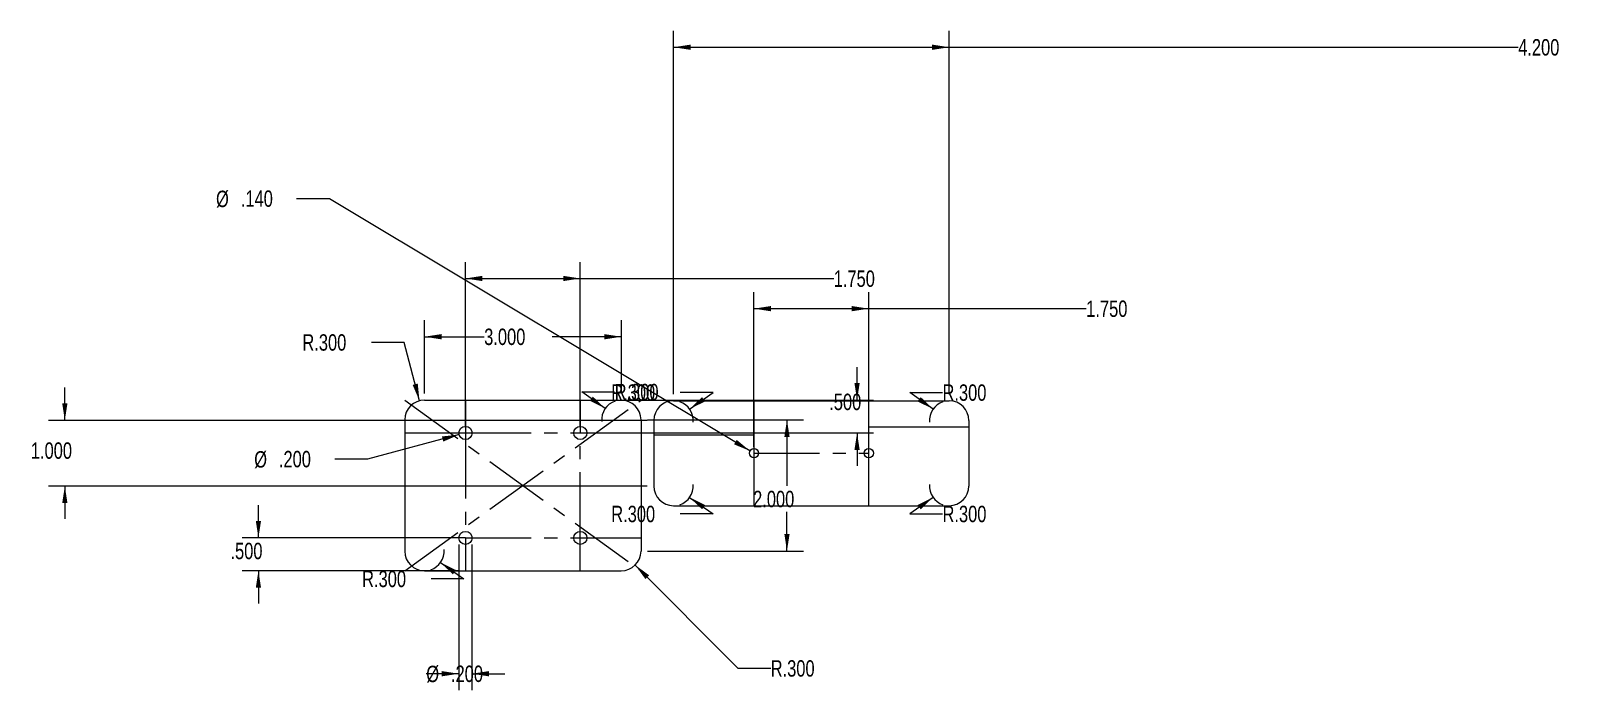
# Model space of a CAD drawing. Header units: inches. Extents: x -2.8 to 8.9, y 9.8 to 14.8.
import ezdxf

# ---------------------------------------------------------------- set-up
doc = ezdxf.new("R2010")
doc.units = ezdxf.units.IN
doc.header["$MEASUREMENT"] = 0
doc.header["$PDSIZE"] = -1
doc.linetypes.add('CENTERX2', pattern=[0.8, 0.5, -0.1, 0.1, -0.1])
doc.styles.add('SLDTEXTSTYLE0', font='TXT', dxfattribs={"width": 0.75})
doc.dimstyles.new('SLDDIMSTYLE0', dxfattribs={"dimtxt": 0.125, "dimasz": 0.13, "dimexe": 0, "dimexo": 0.0625, "dimgap": 0.03125, "dimtad": 0, "dimtih": 1, "dimtoh": 1, "dimlfac": 2, "dimrnd": 1e-09, "dimzin": 4, "dimdsep": 46, "dimlunit": 5, "dimtxsty": 'SLDTEXTSTYLE0', "dimsah": 1, "dimcen": 0, "dimadec": 0, "dimazin": 1, "dimtfac": 1, "dimtofl": 0, "dimtmove": 0, "dimatfit": 3, "dimfxl": 1, "dimfrac": 2, "dimtolj": 1, "dimtzin": 12, "dimarcsym": 0})
doc.dimstyles.new('SLDDIMSTYLE1', dxfattribs={"dimtxt": 0.125, "dimasz": 0.13, "dimexe": 0, "dimexo": 0.0625, "dimgap": 0.03125, "dimtad": 0, "dimtih": 1, "dimtoh": 1, "dimlfac": 2, "dimrnd": 1e-09, "dimzin": 4, "dimdsep": 46, "dimlunit": 5, "dimtxsty": 'SLDTEXTSTYLE0', "dimsah": 1, "dimcen": 0.09, "dimadec": 0, "dimazin": 1, "dimtfac": 1, "dimtofl": 0, "dimtmove": 0, "dimatfit": 3, "dimfxl": 1, "dimfrac": 2, "dimtolj": 1, "dimtzin": 12, "dimarcsym": 0})
doc.dimstyles.new('SLDDIMSTYLE2', dxfattribs={"dimtxt": 0.125, "dimasz": 0.13, "dimexe": 0, "dimexo": 0.0625, "dimgap": 0.03125, "dimtad": 0, "dimtih": 1, "dimtoh": 1, "dimlfac": 2, "dimrnd": 1e-09, "dimzin": 4, "dimdsep": 46, "dimlunit": 5, "dimtxsty": 'SLDTEXTSTYLE0', "dimsah": 1, "dimcen": 0, "dimadec": 0, "dimazin": 1, "dimtfac": 1, "dimtofl": 0, "dimtmove": 0, "dimatfit": 3, "dimfxl": 1, "dimfrac": 2, "dimtolj": 1, "dimtzin": 12, "dimarcsym": 0})
doc.dimstyles.new('SLDDIMSTYLE3', dxfattribs={"dimtxt": 0.125, "dimasz": 0.13, "dimexe": 0, "dimexo": 0.0625, "dimgap": 0.03125, "dimtad": 0, "dimtih": 1, "dimtoh": 1, "dimlfac": 2, "dimrnd": 1e-09, "dimzin": 4, "dimdsep": 46, "dimlunit": 5, "dimtxsty": 'SLDTEXTSTYLE0', "dimsah": 1, "dimcen": 0.09, "dimadec": 0, "dimazin": 1, "dimtfac": 1, "dimtmove": 0, "dimatfit": 0, "dimfxl": 1, "dimfrac": 2, "dimtolj": 1, "dimtzin": 12, "dimarcsym": 0})
doc.dimstyles.new('SLDDIMSTYLE4', dxfattribs={"dimtxt": 0.125, "dimasz": 0.13, "dimexe": 0, "dimexo": 0.0625, "dimgap": 0.03125, "dimtad": 0, "dimtih": 1, "dimtoh": 1, "dimlfac": 2, "dimrnd": 1e-09, "dimzin": 4, "dimdsep": 46, "dimlunit": 5, "dimtxsty": 'SLDTEXTSTYLE0', "dimsah": 1, "dimcen": 0, "dimadec": 0, "dimazin": 1, "dimtfac": 1, "dimtofl": 0, "dimtmove": 0, "dimatfit": 3, "dimfxl": 1, "dimfrac": 2, "dimtolj": 1, "dimtzin": 12, "dimarcsym": 0})

# ---------------------------------------------------------------- blocks, each defined once
blk = doc.blocks.new('*D1')
at = {"color": 7, "linetype": 'Continuous', "lineweight": 0}
for p, q in [((1.56, 11.912), (1.382, 12.038)), ((1.382, 12.038), (1.632, 12.038))]:
    blk.add_line(p, q, dxfattribs=at)
blk.add_arc((1.683, 11.826), 0.15, 108.4349, 184.621, dxfattribs=at)
blk.add_solid([(1.56, 11.912), (1.466, 12.003), (1.443, 11.971)], dxfattribs=at)
at = {"color": 7, "linetype": 'Continuous', "lineweight": 0, "insert": (1.632, 12.1, 0.002), "char_height": 0.125, "attachment_point": 1, "style": 'SLDTEXTSTYLE0'}
blk.add_mtext('R.300', dxfattribs=at)
blk = doc.blocks.new('*D2')
at = {"color": 7, "linetype": 'Continuous', "lineweight": 0}
for p, q in [((0.029, 12.416), (-0.221, 12.416)), ((0.145, 11.971), (0.029, 12.416))]:
    blk.add_line(p, q, dxfattribs=at)
blk.add_solid([(0.145, 11.971), (0.132, 12.102), (0.093, 12.092)], dxfattribs=at)
at = {"color": 7, "linetype": 'Continuous', "lineweight": 0, "insert": (-0.747, 12.478, 0.002), "char_height": 0.125, "attachment_point": 1, "style": 'SLDTEXTSTYLE0'}
blk.add_mtext('R.300', dxfattribs=at)
blk = doc.blocks.new('*D3')
at = {"color": 7, "linetype": 'Continuous', "lineweight": 0}
for p, q in [((0.305, 10.739), (0.484, 10.614)), ((0.484, 10.614), (0.234, 10.614))]:
    blk.add_line(p, q, dxfattribs=at)
blk.add_arc((0.183, 10.826), 0.15, 288.4349, 4.621, dxfattribs=at)
blk.add_solid([(0.305, 10.739), (0.4, 10.648), (0.423, 10.681)], dxfattribs=at)
at = {"color": 7, "linetype": 'Continuous', "lineweight": 0, "insert": (-0.292, 10.676, 0.002), "char_height": 0.125, "attachment_point": 1, "style": 'SLDTEXTSTYLE0'}
blk.add_mtext('R.300', dxfattribs=at)
blk = doc.blocks.new('*D4')
at = {"color": 7, "linetype": 'Continuous', "lineweight": 0}
for p, q in [((1.789, 10.719), (2.571, 9.933)), ((2.571, 9.933), (2.821, 9.933))]:
    blk.add_line(p, q, dxfattribs=at)
blk.add_solid([(1.789, 10.719), (1.866, 10.613), (1.895, 10.641)], dxfattribs=at)
at = {"color": 7, "linetype": 'Continuous', "lineweight": 0, "insert": (2.821, 9.994, 0.002), "char_height": 0.125, "attachment_point": 1, "style": 'SLDTEXTSTYLE0'}
blk.add_mtext('R.300', dxfattribs=at)
blk = doc.blocks.new('*D5')
at = {"color": 7, "linetype": 'Continuous', "lineweight": 0}
for p, q in [((1.883, 11.826), (3.07, 11.826)), ((2.945, 11.826), (2.945, 11.322)), ((2.945, 10.826), (2.945, 11.124)), ((1.883, 10.826), (3.07, 10.826))]:
    blk.add_line(p, q, dxfattribs=at)
for points in [[(2.945, 11.826), (2.925, 11.696), (2.965, 11.696)], [(2.945, 10.826), (2.965, 10.956), (2.925, 10.956)]]:
    blk.add_solid(points, dxfattribs=at)
at = {"color": 7, "linetype": 'Continuous', "lineweight": 0, "insert": (2.687, 11.285, 0.002), "char_height": 0.125, "attachment_point": 1, "style": 'SLDTEXTSTYLE0'}
blk.add_mtext('2.000', dxfattribs=at)
blk = doc.blocks.new('*D6')
at = {"color": 7, "linetype": 'Continuous', "lineweight": 0}
for p, q in [((0.183, 12.026), (0.183, 12.584)), ((1.683, 12.026), (1.683, 12.584)), ((0.183, 12.459), (0.638, 12.459)), ((1.683, 12.459), (1.156, 12.459))]:
    blk.add_line(p, q, dxfattribs=at)
for points in [[(0.183, 12.459), (0.313, 12.439), (0.313, 12.479)], [(1.683, 12.459), (1.553, 12.479), (1.553, 12.439)]]:
    blk.add_solid(points, dxfattribs=at)
at = {"color": 7, "linetype": 'Continuous', "lineweight": 0, "insert": (0.638, 12.521, 0.002), "char_height": 0.125, "attachment_point": 1, "style": 'SLDTEXTSTYLE0'}
blk.add_mtext('3.000', dxfattribs=at)
blk = doc.blocks.new('*D7')
at = {"color": 7, "linetype": 'Continuous', "lineweight": 0}
for p, q in [((0.447, 11.713), (-0.251, 11.526)), ((-0.251, 11.526), (-0.501, 11.526))]:
    blk.add_line(p, q, dxfattribs=at)
blk.add_solid([(0.447, 11.713), (0.316, 11.699), (0.327, 11.66)], dxfattribs=at)
at = {"color": 7, "linetype": 'Continuous', "lineweight": 0, "char_height": 0.125, "attachment_point": 1, "style": 'SLDTEXTSTYLE0'}
for s, insert in [('%%c', (-1.114, 11.587, 0.002)), ('.200', (-0.926, 11.589, 0.002))]:
    blk.add_mtext(s, dxfattribs=dict(at, insert=insert))
blk = doc.blocks.new('*D8')
at = {"color": 7, "linetype": 'Continuous', "lineweight": 0}
for p, q in [((0.495, 11.776), (0.495, 13.028)), ((1.37, 11.776), (1.37, 13.028)), ((0.495, 12.903), (1.37, 12.903)), ((1.37, 12.903), (3.301, 12.903))]:
    blk.add_line(p, q, dxfattribs=at)
for points in [[(0.495, 12.903), (0.625, 12.883), (0.625, 12.923)], [(1.37, 12.903), (1.24, 12.923), (1.24, 12.883)]]:
    blk.add_solid(points, dxfattribs=at)
at = {"color": 7, "linetype": 'Continuous', "lineweight": 0, "insert": (3.301, 12.964, 0.002), "char_height": 0.125, "attachment_point": 1, "style": 'SLDTEXTSTYLE0'}
blk.add_mtext('1.750', dxfattribs=at)
blk = doc.blocks.new('*D9')
at = {"color": 7, "linetype": 'Continuous', "lineweight": 0}
for p, q in [((3.479, 11.976), (3.479, 12.226)), ((1.42, 11.976), (3.604, 11.976)), ((1.42, 11.726), (3.604, 11.726)), ((3.479, 11.726), (3.479, 11.476))]:
    blk.add_line(p, q, dxfattribs=at)
for points in [[(3.479, 11.976), (3.499, 12.106), (3.459, 12.106)], [(3.479, 11.726), (3.459, 11.596), (3.499, 11.596)]]:
    blk.add_solid(points, dxfattribs=at)
at = {"color": 7, "linetype": 'Continuous', "lineweight": 0, "insert": (3.267, 12.025, 0.002), "char_height": 0.125, "attachment_point": 1, "style": 'SLDTEXTSTYLE0'}
blk.add_mtext('.500', dxfattribs=at)
blk = doc.blocks.new('*D10')
at = {"color": 7, "linetype": 'Continuous', "lineweight": 0}
for p, q in [((0.445, 10.876), (0.445, 9.766)), ((0.545, 10.876), (0.545, 9.766)), ((0.445, 9.891), (0.195, 9.891)), ((0.545, 9.891), (0.795, 9.891))]:
    blk.add_line(p, q, dxfattribs=at)
for points in [[(0.445, 9.891), (0.315, 9.911), (0.315, 9.871)], [(0.545, 9.891), (0.675, 9.871), (0.675, 9.911)]]:
    blk.add_solid(points, dxfattribs=at)
at = {"color": 7, "linetype": 'Continuous', "lineweight": 0, "char_height": 0.125, "attachment_point": 1, "style": 'SLDTEXTSTYLE0'}
for s, insert in [('%%c', (0.197, 9.952, 0.002)), ('.200', (0.385, 9.953, 0.002))]:
    blk.add_mtext(s, dxfattribs=dict(at, insert=insert))
blk = doc.blocks.new('*D11')
at = {"color": 7, "linetype": 'Continuous', "lineweight": 0}
for p, q in [((-1.082, 10.926), (-1.082, 11.176)), ((0.445, 10.926), (-1.207, 10.926)), ((0.445, 10.676), (-1.207, 10.676)), ((-1.082, 10.676), (-1.082, 10.426))]:
    blk.add_line(p, q, dxfattribs=at)
for points in [[(-1.082, 10.926), (-1.062, 11.056), (-1.102, 11.056)], [(-1.082, 10.676), (-1.102, 10.546), (-1.062, 10.546)]]:
    blk.add_solid(points, dxfattribs=at)
at = {"color": 7, "linetype": 'Continuous', "lineweight": 0, "insert": (-1.295, 10.889, 0.002), "char_height": 0.125, "attachment_point": 1, "style": 'SLDTEXTSTYLE0'}
blk.add_mtext('.500', dxfattribs=at)
blk = doc.blocks.new('*D12')
at = {"color": 7, "linetype": 'Continuous', "lineweight": 0}
for p, q in [((2.382, 12.034), (2.132, 12.034)), ((2.203, 11.908), (2.382, 12.034))]:
    blk.add_line(p, q, dxfattribs=at)
blk.add_arc((2.081, 11.821), 0.15, 355.379, 71.5651, dxfattribs=at)
blk.add_solid([(2.203, 11.908), (2.321, 11.966), (2.298, 11.999)], dxfattribs=at)
at = {"color": 7, "linetype": 'Continuous', "lineweight": 0, "insert": (1.606, 12.096, 0.002), "char_height": 0.125, "attachment_point": 1, "style": 'SLDTEXTSTYLE0'}
blk.add_mtext('R.300', dxfattribs=at)
blk = doc.blocks.new('*D13')
at = {"color": 7, "linetype": 'Continuous', "lineweight": 0}
for p, q in [((4.058, 11.908), (3.88, 12.034)), ((3.88, 12.034), (4.13, 12.034))]:
    blk.add_line(p, q, dxfattribs=at)
blk.add_arc((4.181, 11.821), 0.15, 108.4349, 184.621, dxfattribs=at)
blk.add_solid([(4.058, 11.908), (3.964, 11.999), (3.94, 11.966)], dxfattribs=at)
at = {"color": 7, "linetype": 'Continuous', "lineweight": 0, "insert": (4.13, 12.096, 0.002), "char_height": 0.125, "attachment_point": 1, "style": 'SLDTEXTSTYLE0'}
blk.add_mtext('R.300', dxfattribs=at)
blk = doc.blocks.new('*D14')
at = {"color": 7, "linetype": 'Continuous', "lineweight": 0}
for p, q in [((4.058, 11.235), (3.88, 11.109)), ((3.88, 11.109), (4.13, 11.109))]:
    blk.add_line(p, q, dxfattribs=at)
blk.add_arc((4.181, 11.321), 0.15, 175.379, 251.5651, dxfattribs=at)
blk.add_solid([(4.058, 11.235), (3.94, 11.177), (3.964, 11.144)], dxfattribs=at)
at = {"color": 7, "linetype": 'Continuous', "lineweight": 0, "insert": (4.13, 11.171, 0.002), "char_height": 0.125, "attachment_point": 1, "style": 'SLDTEXTSTYLE0'}
blk.add_mtext('R.300', dxfattribs=at)
blk = doc.blocks.new('*D15')
at = {"color": 7, "linetype": 'Continuous', "lineweight": 0}
for p, q in [((2.203, 11.235), (2.382, 11.109)), ((2.382, 11.109), (2.132, 11.109))]:
    blk.add_line(p, q, dxfattribs=at)
blk.add_arc((2.081, 11.321), 0.15, 288.4349, 4.621, dxfattribs=at)
blk.add_solid([(2.203, 11.235), (2.298, 11.144), (2.321, 11.177)], dxfattribs=at)
at = {"color": 7, "linetype": 'Continuous', "lineweight": 0, "insert": (1.606, 11.171, 0.002), "char_height": 0.125, "attachment_point": 1, "style": 'SLDTEXTSTYLE0'}
blk.add_mtext('R.300', dxfattribs=at)
blk = doc.blocks.new('*D16')
at = {"color": 7, "linetype": 'Continuous', "lineweight": 0}
for p, q in [((-2.557, 11.821), (-2.557, 12.071)), ((1.881, 11.821), (-2.682, 11.821)), ((1.881, 11.321), (-2.682, 11.321)), ((-2.557, 11.321), (-2.557, 11.071))]:
    blk.add_line(p, q, dxfattribs=at)
for points in [[(-2.557, 11.821), (-2.537, 11.951), (-2.577, 11.951)], [(-2.557, 11.321), (-2.577, 11.191), (-2.537, 11.191)]]:
    blk.add_solid(points, dxfattribs=at)
at = {"color": 7, "linetype": 'Continuous', "lineweight": 0, "insert": (-2.816, 11.654, 0.002), "char_height": 0.125, "attachment_point": 1, "style": 'SLDTEXTSTYLE0'}
blk.add_mtext('1.000', dxfattribs=at)
blk = doc.blocks.new('*D17')
at = {"color": 7, "linetype": 'Continuous', "lineweight": 0}
for p, q in [((2.081, 12.021), (2.081, 14.79)), ((4.181, 12.021), (4.181, 14.79)), ((2.081, 14.665), (4.181, 14.665)), ((4.181, 14.665), (8.516, 14.665))]:
    blk.add_line(p, q, dxfattribs=at)
for points in [[(2.081, 14.665), (2.211, 14.645), (2.211, 14.685)], [(4.181, 14.665), (4.051, 14.685), (4.051, 14.645)]]:
    blk.add_solid(points, dxfattribs=at)
at = {"color": 7, "linetype": 'Continuous', "lineweight": 0, "insert": (8.516, 14.727, 0.002), "char_height": 0.125, "attachment_point": 1, "style": 'SLDTEXTSTYLE0'}
blk.add_mtext('4.200', dxfattribs=at)
blk = doc.blocks.new('*D18')
at = {"color": 7, "linetype": 'Continuous', "lineweight": 0}
for p, q in [((2.693, 11.621), (2.693, 12.798)), ((3.568, 11.621), (3.568, 12.798)), ((2.693, 12.673), (3.568, 12.673)), ((3.568, 12.673), (5.225, 12.673))]:
    blk.add_line(p, q, dxfattribs=at)
for points in [[(2.693, 12.673), (2.823, 12.653), (2.823, 12.693)], [(3.568, 12.673), (3.438, 12.693), (3.438, 12.653)]]:
    blk.add_solid(points, dxfattribs=at)
at = {"color": 7, "linetype": 'Continuous', "lineweight": 0, "insert": (5.225, 12.735, 0.002), "char_height": 0.125, "attachment_point": 1, "style": 'SLDTEXTSTYLE0'}
blk.add_mtext('1.750', dxfattribs=at)
blk = doc.blocks.new('*D19')
at = {"color": 7, "linetype": 'Continuous', "lineweight": 0}
for p, q in [((-0.541, 13.511), (-0.791, 13.511)), ((2.663, 11.589), (-0.541, 13.511))]:
    blk.add_line(p, q, dxfattribs=at)
blk.add_solid([(2.663, 11.589), (2.562, 11.673), (2.542, 11.639)], dxfattribs=at)
at = {"color": 7, "linetype": 'Continuous', "lineweight": 0, "char_height": 0.125, "attachment_point": 1, "style": 'SLDTEXTSTYLE0'}
for s, insert in [('%%c', (-1.405, 13.572, 0.002)), ('.140', (-1.216, 13.574, 0.002))]:
    blk.add_mtext(s, dxfattribs=dict(at, insert=insert))

msp = doc.modelspace()

# ---------------------------------------------------------------- linework, layer by layer
at = {"color": 7, "linetype": 'CENTERX2', "lineweight": 0}
for p, q in [((0.0329, 11.9757), (1.8329, 10.6757)), ((0.0329, 10.6757), (1.8329, 11.9757)), ((0.4954, 11.9757), (0.4954, 11.7257)), ((1.3704, 11.9757), (1.3704, 11.7257)), ((2.6538, 11.9715), (2.6933, 11.9715)), ((2.6933, 11.9715), (2.6933, 11.5715)), ((3.5683, 11.5715), (3.5683, 11.9715)), ((0.0329, 11.7257), (0.4954, 11.7257)), ((0.4954, 11.7257), (1.3704, 11.7257)), ((0.4954, 11.7257), (0.4954, 10.9257)), ((1.3704, 11.7257), (1.8329, 11.7257)), ((1.3704, 10.9257), (1.3704, 11.7257)), ((2.6933, 11.5715), (3.5683, 11.5715)), ((2.6933, 11.5715), (2.6933, 11.1715)), ((3.5683, 11.1715), (3.5683, 11.5715)), ((2.6933, 11.1715), (3.5683, 11.1715)), ((0.4954, 10.9257), (0.0329, 10.9257)), ((0.4954, 10.9257), (0.4954, 10.6757)), ((0.4954, 10.9257), (1.3704, 10.9257)), ((1.3704, 10.6757), (1.3704, 10.9257)), ((1.3704, 10.9257), (1.8329, 10.9257))]:
    msp.add_line(p, q, dxfattribs=at)
at = {"color": 7, "linetype": 'Continuous', "lineweight": 0}
for p, q in [((0.1829, 11.9757), (1.6829, 11.9757)), ((2.0808, 11.9715), (4.1808, 11.9715)), ((0.0329, 11.8257), (0.0329, 10.8257)), ((1.8329, 11.8257), (1.8329, 10.8257)), ((1.9308, 11.8215), (1.9308, 11.3215)), ((3.5683, 11.7715), (4.3308, 11.7715)), ((4.3308, 11.8215), (4.3308, 11.3215)), ((1.9308, 11.7112), (2.6933, 11.7112)), ((2.0808, 11.1715), (4.1808, 11.1715)), ((0.1829, 10.6757), (1.6829, 10.6757))]:
    msp.add_line(p, q, dxfattribs=at)
for centre, radius in [((0.4954, 11.7257), 0.05), ((1.3704, 11.7257), 0.05), ((2.6933, 11.5715), 0.035), ((3.5683, 11.5715), 0.035), ((0.4954, 10.9257), 0.05), ((1.3704, 10.9257), 0.05)]:
    msp.add_circle(centre, radius, dxfattribs=at)
for centre, start, end in [((0.1829, 11.8257), 90, 180), ((1.6829, 11.8257), 0, 90), ((2.0808, 11.8215), 90, 180), ((4.1808, 11.8215), 0, 90), ((2.0808, 11.3215), 180, 270), ((4.1808, 11.3215), 270, 0), ((0.1829, 10.8257), 180, 270), ((1.6829, 10.8257), 270, 0)]:
    msp.add_arc(centre, 0.15, start, end, dxfattribs=at)
msp.add_point((0.9329, 11.3257), dxfattribs=at)

# ---------------------------------------------------------------- dimensions: what is measured, and where the dimension line sits
for base, p1, p2, picture, middle in [((4.1808, 14.6649), (2.0808, 11.9715), (4.1808, 11.9715), '*D17', (8.7749, 14.6649)), ((1.3704, 12.9025), (0.4954, 11.7257), (1.3704, 11.7257), '*D8', (3.5601, 12.9025)), ((3.5683, 12.6729), (2.6933, 11.5715), (3.5683, 11.5715), '*D18', (5.4833, 12.6729)), ((1.6829, 12.4593), (0.1829, 11.9757), (1.6829, 11.9757), '*D6', (0.8969, 12.4593))]:
    dim = msp.add_linear_dim(base=base, p1=p1, p2=p2, dimstyle='SLDDIMSTYLE1', dxfattribs=at)
    dim.commit()
    dim.dimension.update_dxf_attribs({"geometry": picture, "text_midpoint": middle, "dimtype": 160})
for p1, p2, dimstyle, picture, middle in [((2.7233, 11.5535), (2.6633, 11.5895), 'SLDDIMSTYLE4', '*D19', (-1.0981, 13.5111)), ((0.5437, 11.7386), (0.4471, 11.7128), 'SLDDIMSTYLE2', '*D7', (-0.8078, 11.5262))]:
    dim = msp.add_diameter_dim_2p(p1=p1, p2=p2, dimstyle=dimstyle, dxfattribs=at)
    dim.commit()
    dim.dimension.update_dxf_attribs({"geometry": picture, "text_midpoint": middle, "dimtype": 163})
for center, mpoint, picture, middle in [((0.1829, 11.8257), (0.1451, 11.9709), '*D2', (-0.4838, 12.4164)), ((1.6829, 11.8257), (1.5603, 11.9122), '*D1', (1.895, 12.0379)), ((2.0808, 11.8215), (2.2034, 11.9079), '*D12', (1.8687, 12.0336)), ((4.1808, 11.8215), (4.0582, 11.9079), '*D13', (4.393, 12.0336)), ((2.0808, 11.3215), (2.2034, 11.2351), '*D15', (1.8687, 11.1094)), ((4.1808, 11.3215), (4.0582, 11.2351), '*D14', (4.393, 11.1094)), ((0.1829, 10.8257), (0.3055, 10.7393), '*D3', (-0.0292, 10.6136)), ((1.6829, 10.8257), (1.7887, 10.7194), '*D4', (3.0845, 9.9325))]:
    dim = msp.add_radius_dim(center=center, mpoint=mpoint, dimstyle='SLDDIMSTYLE0', dxfattribs=at)
    dim.commit()
    dim.dimension.update_dxf_attribs({"geometry": picture, "text_midpoint": middle, "dimtype": 164})
for base, p1, p2, dimstyle, picture, middle in [((3.479, 11.7257), (1.3704, 11.9757), (1.3704, 11.7257), 'SLDDIMSTYLE3', '*D9', (3.479, 11.9634)), ((-2.5572, 11.3215), (1.9308, 11.8215), (1.9308, 11.3215), 'SLDDIMSTYLE3', '*D16', (-2.5572, 11.5925)), ((2.9454, 10.8257), (1.8329, 11.8257), (1.8329, 10.8257), 'SLDDIMSTYLE1', '*D5', (2.9454, 11.2228)), ((-1.0821, 10.6757), (0.4954, 10.9257), (0.4954, 10.6757), 'SLDDIMSTYLE3', '*D11', (-1.0821, 10.8269))]:
    dim = msp.add_linear_dim(base=base, p1=p1, p2=p2, angle=90, dimstyle=dimstyle, dxfattribs=at)
    dim.commit()
    dim.dimension.update_dxf_attribs({"geometry": picture, "text_midpoint": middle, "dimtype": 160})
dim = msp.add_linear_dim(base=(0.5454, 9.8909), p1=(0.4454, 10.9257), p2=(0.5454, 10.9257), text='%%c<>', dimstyle='SLDDIMSTYLE3', dxfattribs=at)
dim.commit()
dim.dimension.update_dxf_attribs({"geometry": '*D10', "text_midpoint": (0.5035, 9.8909), "dimtype": 160})

doc.saveas('drawing.dxf')
